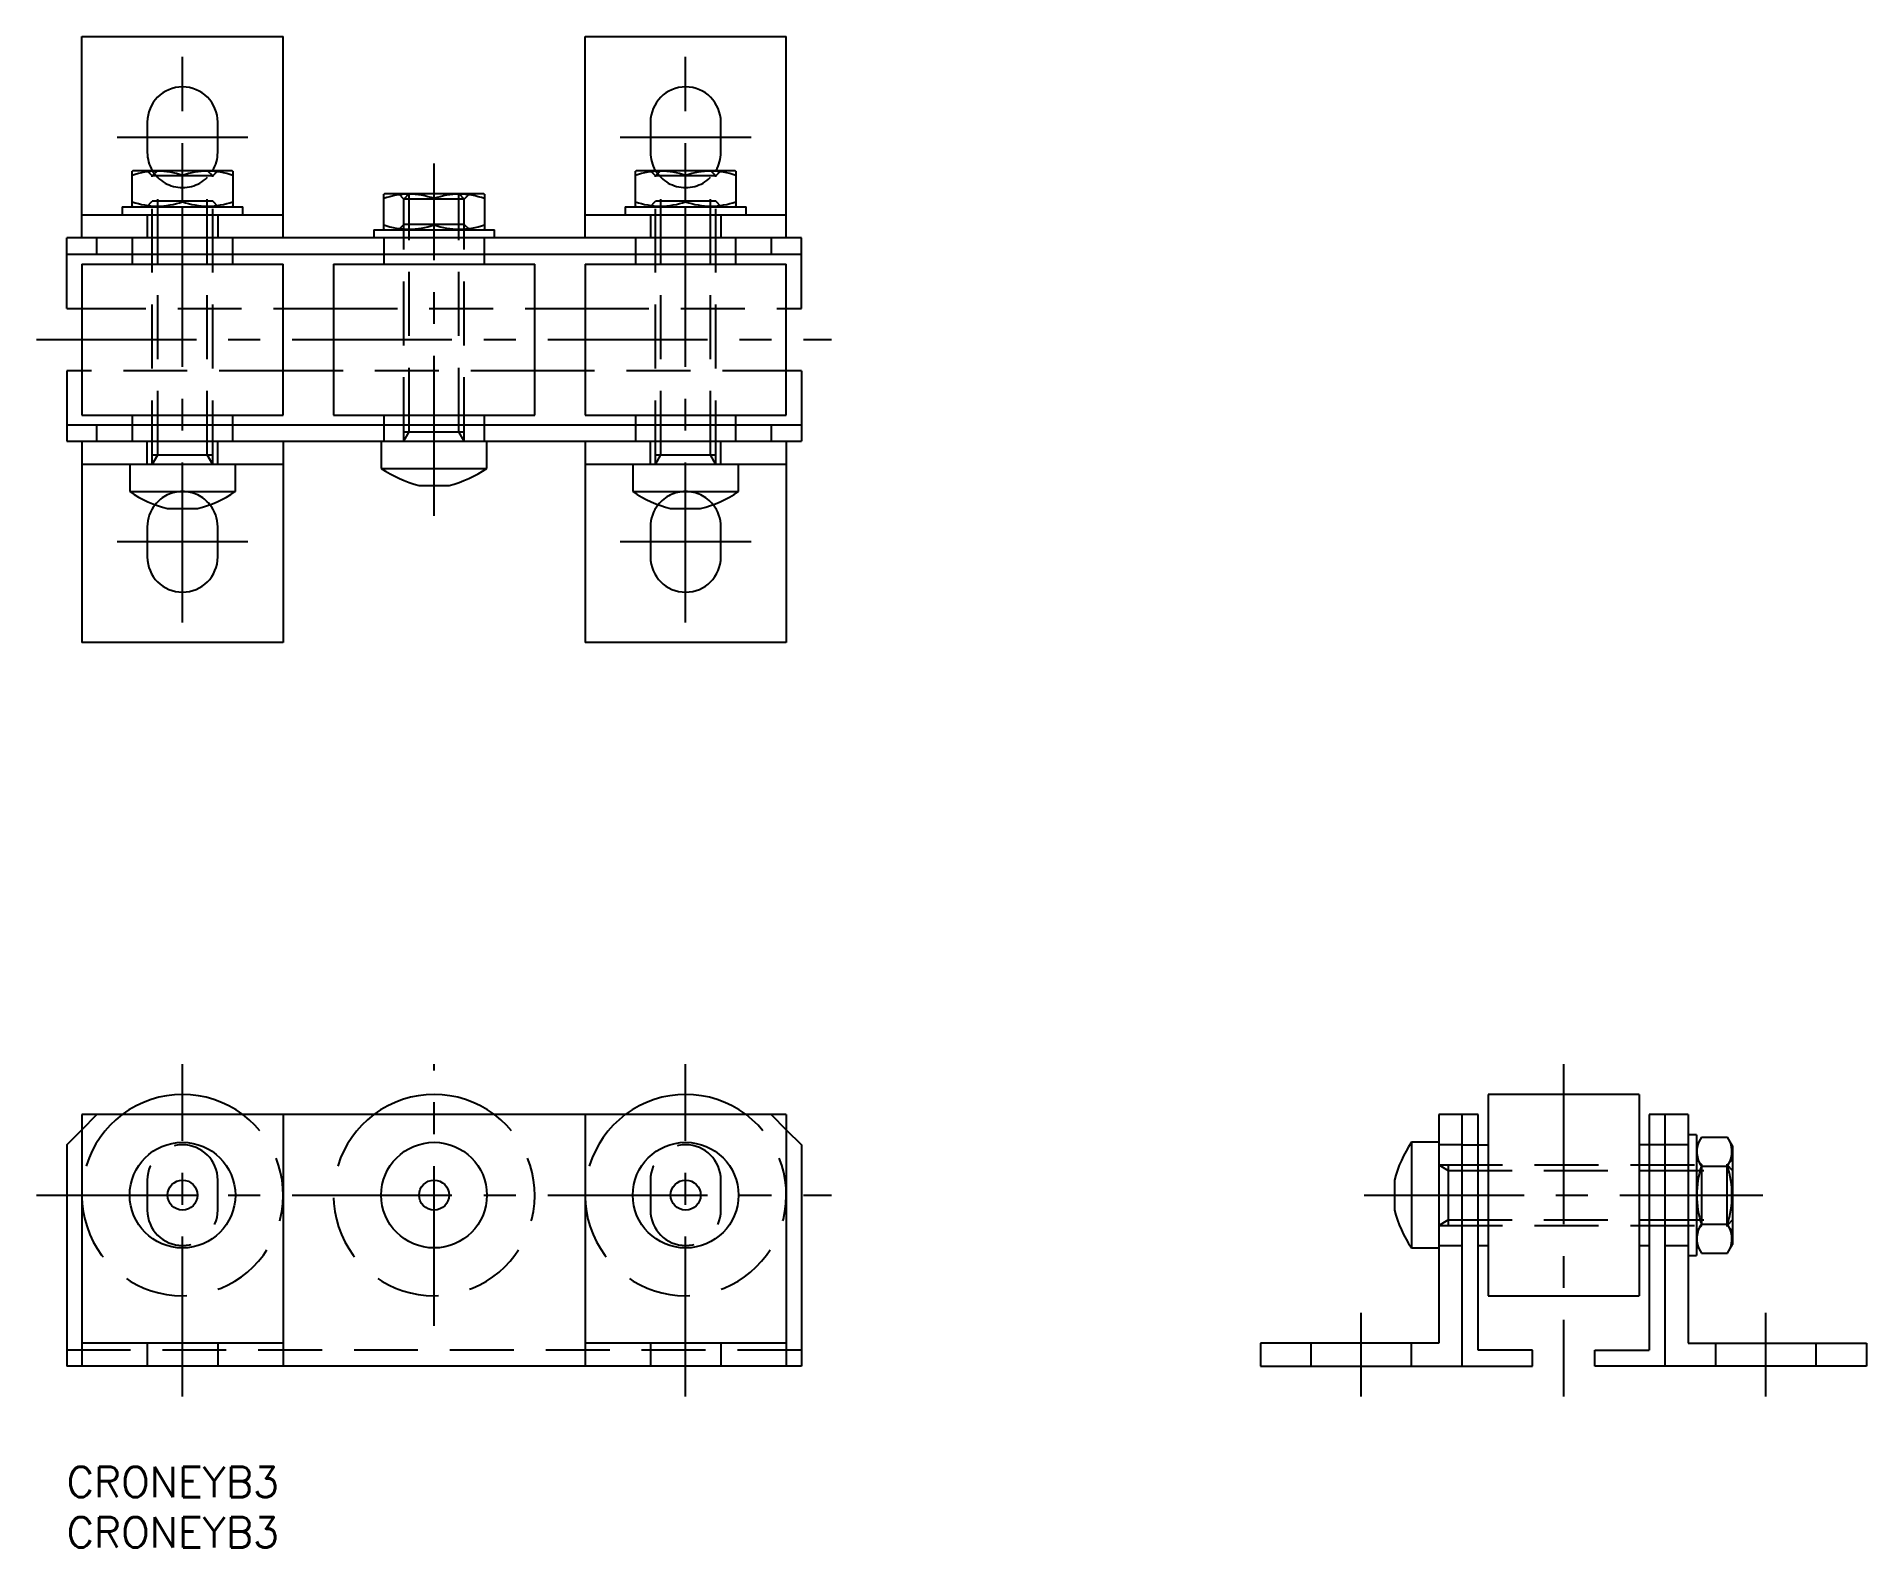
# Model space of a CAD drawing. Extents: x -3 to 179, y -8 to 142.
import ezdxf

# ---------------------------------------------------------------- set-up
doc = ezdxf.new("R2010")
doc.units = 0
doc.header["$LTSCALE"] = 0.5
doc.linetypes.add('CENTER', pattern=[50.8, 31.75, -6.35, 6.35, -6.35])
doc.linetypes.add('DASHED', pattern=[19.05, 12.7, -6.35])
for name, color, linetype in [('MSM_CENTER', 1, 'CENTER'), ('MSM_CONTINUOUS', 7, 'CONTINUOUS'), ('MSM_DASHED', 4, 'DASHED'), ('MSM_PART_NUMBER', 7, 'CONTINUOUS')]:
    doc.layers.add(name, color=color, linetype=linetype)
doc.styles.get("Standard").update_dxf_attribs({"font": 'txt.shx', "height": 3, "bigfont": 'bigfont.shx'})

# ---------------------------------------------------------------- blocks, each defined once
blk = doc.blocks.new('*U45')
at = {"layer": 'MSM_PART_NUMBER'}
blk.add_text('CRONEYB3', height=3, dxfattribs=at).set_placement((0, -3))
blk = doc.blocks.new('*U46')
at = {"layer": 'MSM_PART_NUMBER'}
blk.add_text('CRONEYB3', height=3, dxfattribs=at).set_placement((0, -8))

msp = doc.modelspace()

# ---------------------------------------------------------------- linework, layer by layer
at = {"layer": 'MSM_CENTER'}
for p, q in [((11.5, 83.91), (11.5, 140.11)), ((61.5, 83.91), (61.5, 140.11)), ((5, 132.11), (18, 132.11)), ((55, 132.11), (68, 132.11)), ((36.5, 94.51), (36.5, 129.51)), ((-3, 112.01), (76, 112.01)), ((18, 91.91), (5, 91.91)), ((68, 91.91), (55, 91.91)), ((11.5, 7), (11.5, 40)), ((36.5, 14), (36.5, 40)), ((61.5, 7), (61.5, 40)), ((148.74, 40), (148.74, 7)), ((-3, 27), (76, 27)), ((128.94, 27), (168.54, 27)), ((128.64, 7), (128.64, 15.3)), ((168.84, 7), (168.84, 15.3))]:
    msp.add_line(p, q, dxfattribs=at)
at = {"layer": 'MSM_CONTINUOUS'}
for p, q in [((1.5, 122.11), (1.5, 142.11)), ((1.5, 142.11), (21.5, 142.11)), ((21.5, 122.11), (21.5, 142.11)), ((51.5, 122.11), (51.5, 142.11)), ((51.5, 142.11), (71.5, 142.11)), ((71.5, 122.11), (71.5, 142.11)), ((8, 133.61), (8, 130.61)), ((15, 130.61), (15, 133.61)), ((58, 133.61), (58, 130.61)), ((65, 130.61), (65, 133.61)), ((6.6, 128.81), (6.5, 128.75)), ((6.5, 125.27), (6.5, 128.75)), ((6.6, 128.81), (16.4, 128.81)), ((11.5, 125.72), (11.5, 128.31)), ((16.5, 128.75), (16.4, 128.81)), ((16.5, 128.75), (16.5, 125.27)), ((56.6, 128.81), (56.5, 128.75)), ((56.5, 125.27), (56.5, 128.75)), ((56.6, 128.81), (66.4, 128.81)), ((61.5, 125.72), (61.5, 128.31)), ((66.5, 128.75), (66.4, 128.81)), ((66.5, 128.75), (66.5, 125.27)), ((31.6, 126.51), (31.5, 126.45)), ((31.5, 122.97), (31.5, 126.45)), ((31.6, 126.51), (41.4, 126.51)), ((36.5, 123.42), (36.5, 126.01)), ((41.5, 126.45), (41.4, 126.51)), ((41.5, 126.45), (41.5, 122.97)), ((1.5, 124.41), (21.5, 124.41)), ((5.5, 125.21), (5.5, 124.41)), ((5.5, 125.21), (17.5, 125.21)), ((6.5, 125.27), (6.6, 125.21)), ((16.4, 125.21), (16.5, 125.27)), ((17.5, 124.41), (17.5, 125.21)), ((51.5, 124.41), (71.5, 124.41)), ((55.5, 125.21), (55.5, 124.41)), ((55.5, 125.21), (67.5, 125.21)), ((56.5, 125.27), (56.6, 125.21)), ((66.4, 125.21), (66.5, 125.27)), ((67.5, 124.41), (67.5, 125.21)), ((0, 115.11), (0, 122.11)), ((73, 122.11), (0, 122.11)), ((3, 120.51), (3, 122.11)), ((30.5, 122.91), (30.5, 122.11)), ((30.5, 122.91), (42.5, 122.91)), ((31.5, 122.97), (31.6, 122.91)), ((41.4, 122.91), (41.5, 122.97)), ((42.5, 122.11), (42.5, 122.91)), ((70, 122.11), (70, 120.51)), ((73, 115.11), (73, 122.11)), ((0, 120.51), (73, 120.51)), ((6.5, 120.51), (6.5, 119.51)), ((16.5, 119.51), (16.5, 120.51)), ((31.5, 120.51), (31.5, 119.51)), ((41.5, 119.51), (41.5, 120.51)), ((56.5, 120.51), (56.5, 119.51)), ((66.5, 119.51), (66.5, 120.51)), ((1.5, 119.51), (1.5, 104.51)), ((1.5, 119.51), (21.5, 119.51)), ((21.5, 104.51), (21.5, 119.51)), ((26.5, 119.51), (26.5, 104.51)), ((26.5, 119.51), (46.5, 119.51)), ((46.5, 104.51), (46.5, 119.51)), ((51.5, 119.51), (51.5, 104.51)), ((51.5, 119.51), (71.5, 119.51)), ((71.5, 104.51), (71.5, 119.51)), ((0, 115.11), (1.5, 115.11)), ((21.5, 115.11), (26.5, 115.11)), ((46.5, 115.11), (51.5, 115.11)), ((71.5, 115.11), (73, 115.11)), ((0, 108.91), (0, 101.91)), ((1.5, 108.91), (0, 108.91)), ((26.5, 108.91), (21.5, 108.91)), ((51.5, 108.91), (46.5, 108.91)), ((73, 108.91), (71.5, 108.91)), ((73, 108.91), (73, 101.91)), ((1.5, 104.51), (21.5, 104.51)), ((6.5, 104.51), (6.5, 103.51)), ((16.5, 103.51), (16.5, 104.51)), ((26.5, 104.51), (46.5, 104.51)), ((31.5, 104.51), (31.5, 103.51)), ((41.5, 103.51), (41.5, 104.51)), ((51.5, 104.51), (71.5, 104.51)), ((56.5, 104.51), (56.5, 103.51)), ((66.5, 103.51), (66.5, 104.51)), ((73, 103.51), (0, 103.51)), ((0, 101.91), (73, 101.91)), ((1.5, 101.91), (1.5, 81.91)), ((3, 101.91), (3, 103.51)), ((21.5, 101.91), (21.5, 81.91)), ((31.25, 101.91), (31.25, 99.2)), ((41.75, 99.2), (41.75, 101.91)), ((51.5, 101.91), (51.5, 81.91)), ((70, 103.51), (70, 101.91)), ((71.5, 101.91), (71.5, 81.91)), ((21.5, 99.61), (1.5, 99.61)), ((6.25, 99.61), (6.25, 96.9)), ((16.75, 96.9), (16.75, 99.61)), ((31.25, 99.2), (41.75, 99.2)), ((71.5, 99.61), (51.5, 99.61)), ((56.25, 99.61), (56.25, 96.9)), ((66.75, 96.9), (66.75, 99.61)), ((6.25, 96.9), (16.75, 96.9)), ((35.01, 97.51), (37.99, 97.51)), ((56.25, 96.9), (66.75, 96.9)), ((10.01, 95.21), (12.99, 95.21)), ((60.01, 95.21), (62.99, 95.21)), ((8, 93.41), (8, 90.41)), ((15, 90.41), (15, 93.41)), ((58, 93.41), (58, 90.41)), ((65, 90.41), (65, 93.41)), ((21.5, 81.91), (1.5, 81.91)), ((71.5, 81.91), (51.5, 81.91)), ((141.24, 37), (141.24, 17)), ((156.24, 37), (141.24, 37)), ((156.24, 37), (156.24, 17)), ((1.5, 35), (1.5, 10)), ((71.5, 35), (1.5, 35)), ((21.5, 35), (21.5, 10)), ((51.5, 35), (51.5, 10)), ((71.5, 35), (71.5, 10)), ((140.24, 35), (136.34, 35)), ((136.34, 35), (136.34, 12.3)), ((138.64, 35), (138.64, 10)), ((140.24, 11.6), (140.24, 35)), ((157.24, 35), (157.24, 11.6)), ((161.14, 35), (157.24, 35)), ((158.84, 10), (158.84, 35)), ((161.14, 35), (161.14, 12.3)), ((0, 32), (1.5, 33.5)), ((71.5, 33.5), (73, 32)), ((161.94, 33), (161.14, 33)), ((161.94, 33), (161.94, 21)), ((162.44, 32.77), (161.94, 31.9)), ((162.44, 32.77), (165.03, 32.77)), ((165.54, 31.9), (165.03, 32.77)), ((0, 32), (0, 10)), ((73, 32), (73, 10)), ((133.63, 32.25), (133.63, 21.75)), ((136.34, 32.25), (133.63, 32.25)), ((138.64, 32), (141.24, 32)), ((158.84, 32), (156.24, 32)), ((165.54, 31.9), (165.54, 22.1)), ((162.44, 29.89), (165.03, 29.89)), ((131.94, 28.49), (131.94, 25.51)), ((162.44, 24.11), (165.03, 24.11)), ((140.24, 22), (141.24, 22)), ((156.24, 22), (157.24, 22)), ((161.94, 22.1), (162.44, 21.23)), ((165.03, 21.23), (165.54, 22.1)), ((133.63, 21.75), (136.34, 21.75)), ((161.14, 21), (161.94, 21)), ((162.44, 21.23), (165.03, 21.23)), ((141.24, 17), (156.24, 17)), ((21.5, 12.3), (1.5, 12.3)), ((71.5, 12.3), (51.5, 12.3)), ((136.34, 12.3), (118.64, 12.3)), ((118.64, 12.3), (118.64, 10)), ((145.64, 11.6), (140.24, 11.6)), ((145.64, 10), (145.64, 11.6)), ((151.84, 11.6), (157.24, 11.6)), ((151.84, 10), (151.84, 11.6)), ((161.14, 12.3), (178.84, 12.3)), ((178.84, 12.3), (178.84, 10)), ((73, 10), (0, 10)), ((118.64, 10), (145.64, 10)), ((178.84, 10), (151.84, 10))]:
    msp.add_line(p, q, dxfattribs=at)
for centre, radius in [((11.5, 27), 5.25), ((36.5, 27), 5.25), ((61.5, 27), 5.25), ((11.5, 27), 1.49), ((36.5, 27), 1.49), ((61.5, 27), 1.49)]:
    msp.add_circle(centre, radius, dxfattribs=at)
for centre, radius, start, end in [((11.5, 133.61), 3.5, 0, 180), ((61.5, 133.61), 3.5, 0, 180), ((11.5, 130.61), 3.5, 180, 210.9497), ((11.5, 130.61), 3.5, 329.0503, 0), ((61.5, 130.61), 3.5, 180, 210.9497), ((61.5, 130.61), 3.5, 329.0503, 0), ((9, 121.38), 7.37, 70.1592, 109.8408), ((14, 121.38), 7.37, 70.1592, 109.8408), ((59, 121.38), 7.37, 70.1592, 109.8408), ((64, 121.38), 7.37, 70.1592, 109.8408), ((9, 132.64), 7.37, 250.1592, 289.8408), ((14, 132.64), 7.37, 250.1592, 289.8408), ((34, 119.08), 7.37, 70.1592, 109.8408), ((39, 119.08), 7.37, 70.1592, 109.8408), ((59, 132.64), 7.37, 250.1592, 289.8408), ((64, 132.64), 7.37, 250.1592, 289.8408), ((34, 130.34), 7.37, 250.1592, 289.8408), ((39, 130.34), 7.37, 250.1592, 289.8408), ((38.04, 109.25), 12.12, 235.9445, 255.5214), ((34.96, 109.25), 12.12, 284.4786, 304.0555), ((13.04, 106.95), 12.12, 235.9445, 255.5214), ((9.96, 106.95), 12.12, 284.4786, 304.0555), ((63.04, 106.95), 12.12, 235.9445, 255.5214), ((59.96, 106.95), 12.12, 284.4786, 304.0555), ((11.5, 93.41), 3.5, 141.2477, 180), ((11.5, 93.41), 3.5, 0, 38.7523), ((61.5, 93.41), 3.5, 141.2477, 180), ((61.5, 93.41), 3.5, 0, 38.7523), ((11.5, 90.41), 3.5, 180, 0), ((61.5, 90.41), 3.5, 180, 0), ((11.5, 27), 10, 53.1301, 126.8699), ((36.5, 27), 10, 53.1301, 126.8699), ((61.5, 27), 10, 53.1301, 126.8699), ((143.67, 25.46), 12.12, 145.9445, 165.5214), ((164.55, 31.33), 2.56, 154.3574, 214.3573), ((162.92, 31.33), 2.56, 325.6427, 25.6426), ((171.6, 27), 9.61, 162.5124, 197.4876), ((155.87, 27), 9.61, 342.5124, 17.4876), ((143.67, 28.54), 12.12, 194.4786, 214.0555), ((164.55, 22.67), 2.56, 145.6427, 205.6426), ((162.92, 22.67), 2.56, 334.3574, 34.3573)]:
    msp.add_arc(centre, radius, start, end, dxfattribs=at)
at = {"layer": 'MSM_DASHED'}
for p, q in [((7.96, 128.81), (8.5, 128.27)), ((9.04, 128.81), (8.5, 128.27)), ((14.5, 128.27), (8.5, 128.27)), ((8.5, 99.61), (8.5, 128.27)), ((9.04, 100.55), (9.04, 128.81)), ((13.96, 128.81), (14.5, 128.27)), ((13.96, 100.55), (13.96, 128.81)), ((15.04, 128.81), (14.5, 128.27)), ((14.5, 99.61), (14.5, 128.27)), ((57.96, 128.81), (58.5, 128.27)), ((59.04, 128.81), (58.5, 128.27)), ((58.5, 99.61), (58.5, 128.27)), ((64.5, 128.27), (58.5, 128.27)), ((59.04, 100.55), (59.04, 128.81)), ((63.96, 100.55), (63.96, 128.81)), ((63.96, 128.81), (64.5, 128.27)), ((65.04, 128.81), (64.5, 128.27)), ((64.5, 99.61), (64.5, 128.27)), ((7.96, 125.21), (8.5, 125.75)), ((14.5, 125.75), (8.5, 125.75)), ((15.04, 125.21), (14.5, 125.75)), ((32.96, 126.51), (33.5, 125.97)), ((34.04, 126.51), (33.5, 125.97)), ((39.5, 125.97), (33.5, 125.97)), ((33.5, 101.91), (33.5, 125.97)), ((34.04, 102.85), (34.04, 126.51)), ((38.96, 126.51), (39.5, 125.97)), ((38.96, 102.85), (38.96, 126.51)), ((40.04, 126.51), (39.5, 125.97)), ((39.5, 101.91), (39.5, 125.97)), ((57.96, 125.21), (58.5, 125.75)), ((64.5, 125.75), (58.5, 125.75)), ((65.04, 125.21), (64.5, 125.75)), ((8, 124.41), (8, 122.11)), ((15, 124.41), (15, 122.11)), ((58, 124.41), (58, 122.11)), ((65, 124.41), (65, 122.11)), ((6.5, 122.11), (6.5, 120.51)), ((16.5, 120.51), (16.5, 122.11)), ((31.5, 122.11), (31.5, 120.51)), ((32.96, 122.91), (33.5, 123.45)), ((39.5, 123.45), (33.5, 123.45)), ((40.04, 122.91), (39.5, 123.45)), ((41.5, 120.51), (41.5, 122.11)), ((56.5, 122.11), (56.5, 120.51)), ((66.5, 120.51), (66.5, 122.11)), ((1.5, 115.11), (21.5, 115.11)), ((26.5, 115.11), (46.5, 115.11)), ((51.5, 115.11), (71.5, 115.11)), ((21.5, 108.91), (1.5, 108.91)), ((46.5, 108.91), (26.5, 108.91)), ((71.5, 108.91), (51.5, 108.91)), ((6.5, 103.51), (6.5, 101.91)), ((8, 99.61), (8, 101.91)), ((15, 99.61), (15, 101.91)), ((16.5, 101.91), (16.5, 103.51)), ((31.5, 103.51), (31.5, 101.91)), ((33.5, 102.85), (39.5, 102.85)), ((33.5, 101.91), (34.04, 102.85)), ((39.5, 101.91), (38.96, 102.85)), ((41.5, 101.91), (41.5, 103.51)), ((56.5, 103.51), (56.5, 101.91)), ((58, 99.61), (58, 101.91)), ((65, 99.61), (65, 101.91)), ((66.5, 101.91), (66.5, 103.51)), ((8.5, 100.55), (14.5, 100.55)), ((8.5, 99.61), (9.04, 100.55)), ((14.5, 99.61), (13.96, 100.55)), ((58.5, 99.61), (59.04, 100.55)), ((58.5, 100.55), (64.5, 100.55)), ((64.5, 99.61), (63.96, 100.55)), ((1.5, 33.5), (3, 35)), ((70, 35), (71.5, 33.5)), ((138.64, 32), (136.34, 32)), ((161.14, 32), (158.84, 32)), ((136.34, 30), (165, 30)), ((136.34, 30), (137.27, 29.46)), ((137.27, 30), (137.27, 24)), ((137.27, 29.46), (165.54, 29.46)), ((161.94, 30.54), (162.48, 30)), ((162.48, 24), (162.48, 30)), ((165.54, 30.54), (165, 30)), ((165, 24), (165, 30)), ((165.54, 29.46), (165, 30)), ((8, 28.5), (8, 25.5)), ((15, 25.5), (15, 28.5)), ((58, 28.5), (58, 25.5)), ((65, 25.5), (65, 28.5)), ((136.34, 24), (137.27, 24.54)), ((136.34, 24), (165, 24)), ((137.27, 24.54), (165.54, 24.54)), ((161.94, 23.46), (162.48, 24)), ((165.54, 24.54), (165, 24)), ((165.54, 23.46), (165, 24)), ((136.34, 22), (138.64, 22)), ((158.84, 22), (161.14, 22)), ((73, 11.6), (0, 11.6)), ((8, 12.3), (8, 10)), ((15, 12.3), (15, 10)), ((58, 12.3), (58, 10)), ((65, 12.3), (65, 10)), ((123.64, 12.3), (123.64, 10)), ((133.64, 10), (133.64, 12.3)), ((163.84, 12.3), (163.84, 10)), ((173.84, 10), (173.84, 12.3))]:
    msp.add_line(p, q, dxfattribs=at)
for centre, radius, start, end in [((11.5, 130.61), 3.5, 210.9497, 329.0503), ((61.5, 130.61), 3.5, 210.9497, 329.0503), ((11.5, 93.41), 3.5, 38.7523, 141.2477), ((61.5, 93.41), 3.5, 38.7523, 141.2477), ((11.5, 27), 10, 126.8699, 53.1301), ((36.5, 27), 10, 126.8699, 53.1301), ((61.5, 27), 10, 126.8699, 53.1301), ((11.5, 28.5), 3.5, 0, 180), ((61.5, 28.5), 3.5, 0, 180), ((11.5, 25.5), 3.5, 180, 0), ((61.5, 25.5), 3.5, 180, 0)]:
    msp.add_arc(centre, radius, start, end, dxfattribs=at)

# ---------------------------------------------------------------- block references
at = {"layer": 'MSM_CONTINUOUS'}
for name in ['*U45', '*U46']:
    msp.add_blockref(name, (0, 0), dxfattribs=at)

doc.saveas('drawing.dxf')
